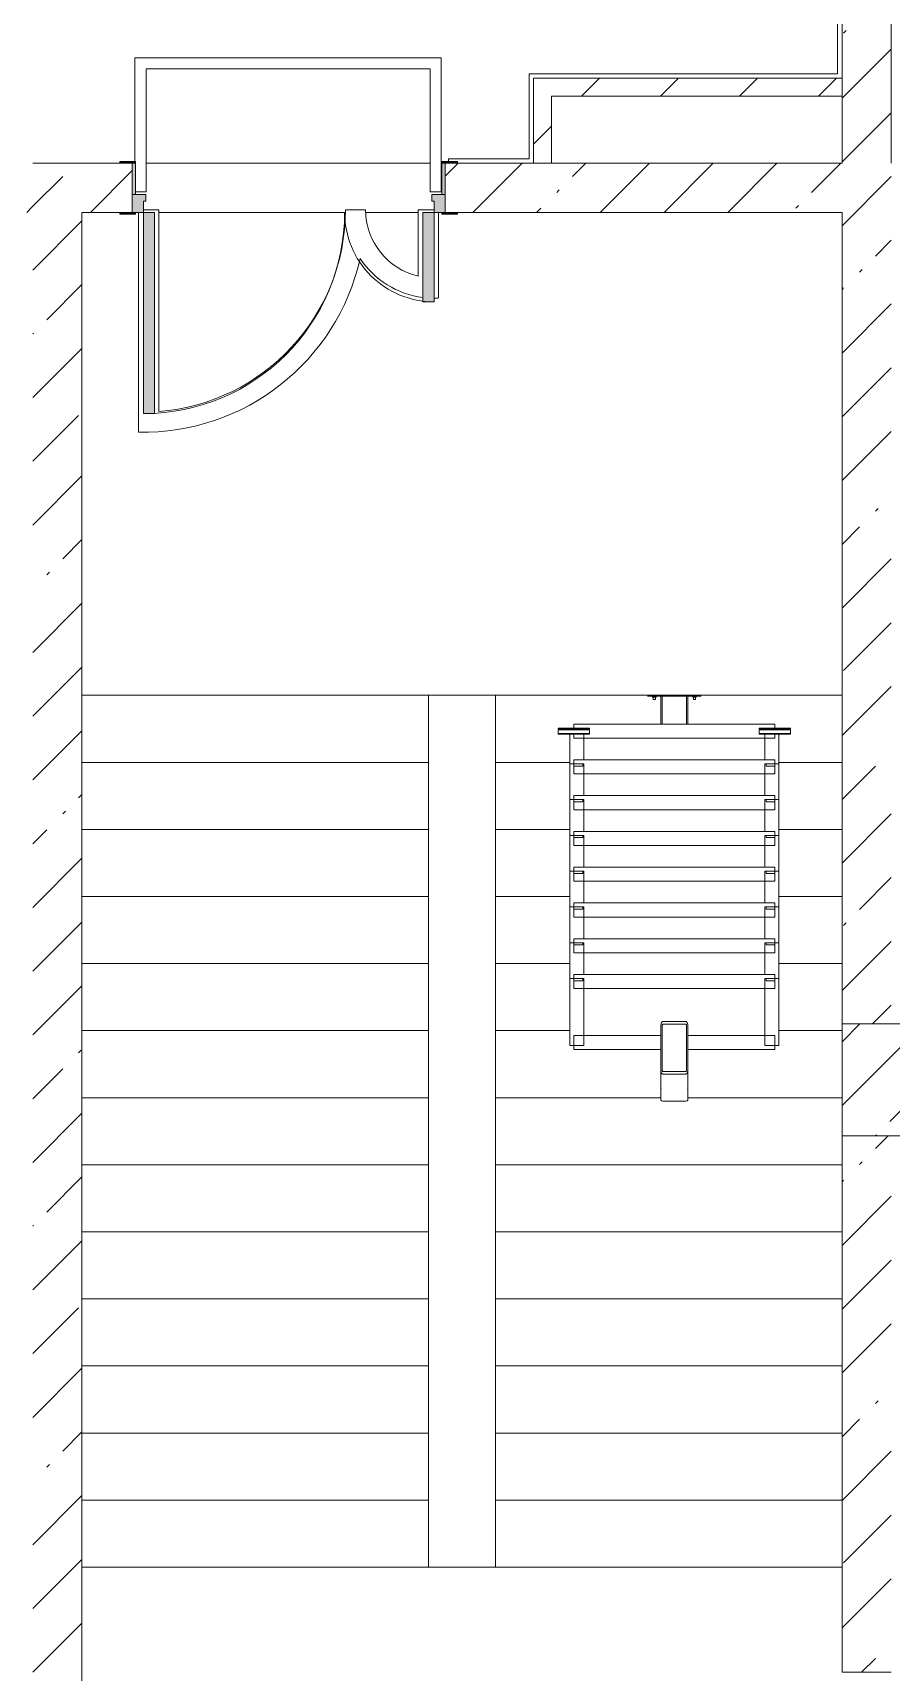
# Model space of a CAD drawing. Header units: millimetres. Extents: x 81469 to 279813, y -8553 to 29000.
# Drawn here: x 224663 to 228503, y 1150 to 8484 of the extents above; entities that cross this region are included whole.
import ezdxf

# ---------------------------------------------------------------- set-up
doc = ezdxf.new("R2010")
doc.units = ezdxf.units.MM
doc.linetypes.add('200_ШТРИХ__ш1_п0_6_', pattern=[800, 500, -300])
for name, color, linetype, lineweight in [('A-DETL-MBND-1', 7, '200_ШТРИХ__ш1_п0_6_', 9), ('A-GENM-1', 7, 'Continuous', 5), ('A-WALL', 7, 'Continuous', 9), ('I-WALL-21', 7, 'Continuous', 5), ('S-COLS-1', 7, 'Continuous', 5), ('S-STRS-2', 7, 'Continuous', 5)]:
    doc.layers.add(name, color=color, linetype=linetype, lineweight=lineweight)
for name, color, linetype, lineweight, true_color in [('A-DOOR-4', 7, 'Continuous', 5, 0xe2e2e2), ('A-DOOR-5', 7, 'Continuous', 5, 0xaaaaaa), ('A-DOOR-FRAM-2', 7, 'Continuous', 5, 0xe2e2e2), ('A-DOOR-FRAM-4', 7, 'Continuous', 5, 0xaaaaaa), ('A-FLOR-2', 7, 'Continuous', 5, 0xaaaaaa)]:
    doc.layers.add(name, color=color, linetype=linetype, lineweight=lineweight, true_color=true_color)
pattern_1 = [(45, (152802.76, 0), (-285.1231, 285.1231), []), (45, (153087.9, 0), (-285.1231, 285.1231), [504.031, -100.806, 16.764, -84.042])]
pattern_2 = [(45, (152802.76, 0), (-176.7767, 176.7767), [])]

# ---------------------------------------------------------------- blocks, each defined once
blk = doc.blocks.new('BSC_Колонна _Прямоугольная - 500х500-V98-3_4_3_птичка')
at = {"layer": 'S-COLS-1'}
h = blk.add_hatch(dxfattribs=at)
h.set_pattern_fill('FP_56', color=256, style=0, pattern_type=2)
h.set_pattern_definition([(45, (-75730, -3800), (-285.1231, 285.1231), []), (45, (-75444.88, -3800), (-285.1231, 285.1231), [504.031, -100.806, 16.764, -84.042])])
h.paths.add_polyline_path([(-250, -250), (250, -250), (250, 250), (-250, 250), (-250, -98.8)])
for p, q in [((250, 250), (-250, 250)), ((-250, 250), (-250, -250)), ((250, -250), (250, 250)), ((-250, -250), (250, -250))]:
    blk.add_line(p, q, dxfattribs=at)
blk = doc.blocks.new('110_Дверь_СКБ_2Ст - Д-1 Лестничная клетка EIS60-24319353-3_4_3_птичка')
at = {"layer": 'A-DOOR-4'}
for points in [[(612.5, 1010), (612.5, 110), (662.5, 110), (662.5, 1010)], [(-631.1, 510), (-637.5, 510), (-637.5, 110), (-587.5, 110), (-587.5, 510)], [(712.5, 30), (697.5, 30), (697.5, -110), (712.5, -110)]]:
    blk.add_hatch(color=256, dxfattribs=at).paths.add_polyline_path(points)
h = blk.add_hatch(color=256, dxfattribs=at)
h.paths.add_polyline_path([(662.5, 110), (662.5, 60), (652.5, 60), (652.5, 30), (712.5, 30), (712.5, 110)])
h.paths.add_polyline_path([(-637.5, 110), (-687.5, 110), (-687.5, 30), (-627.5, 30), (-631.1, 60), (-637.5, 60)])
at = {"layer": 'A-DOOR-FRAM-2'}
for points in [[(-742.5, 118), (-742.5, 110), (-672.5, 110), (-672.5, 118)], [(697.5, 118), (697.5, 110), (767.5, 110), (767.5, 118)], [(-672.5, 30), (-687.5, 30), (-687.5, -110), (-672.5, -110)], [(-672.5, -110), (-742.5, -110), (-742.5, -118), (-672.5, -118)], [(697.5, -110), (697.5, -118), (767.5, -118), (767.5, -110)]]:
    blk.add_hatch(color=256, dxfattribs=at).paths.add_polyline_path(points)
at = {"layer": 'A-DOOR-5'}
for p, q in [((662.5, 1010), (612.5, 1010)), ((612.5, 1010), (612.5, 110)), ((662.5, 110), (662.5, 1010)), ((-637.5, 510), (-637.5, 110)), ((-587.5, 510), (-637.5, 510)), ((-587.5, 110), (-587.5, 510)), ((-637.5, 110), (-587.5, 110)), ((612.5, 110), (662.5, 110))]:
    blk.add_line(p, q, dxfattribs=at)
for centre, radius, start, end in [((662.5, 110), 900, 90, 180), ((-637.5, 110), 400, 360, 90)]:
    blk.add_arc(centre, radius, start, end, dxfattribs=at)
at = {"layer": 'A-DOOR-FRAM-4'}
for p, q in [((-672.5, 118), (-742.5, 118)), ((-742.5, 118), (-742.5, 110)), ((-742.5, 110), (-672.5, 110)), ((-637.5, 110), (-687.5, 110)), ((-687.5, 110), (-687.5, 30)), ((-672.5, 110), (-672.5, 118)), ((-637.5, 60), (-637.5, 110)), ((662.5, 110), (662.5, 60)), ((712.5, 110), (662.5, 110)), ((767.5, 118), (697.5, 118)), ((697.5, 118), (697.5, 110)), ((697.5, 110), (767.5, 110)), ((712.5, 30), (712.5, 110)), ((767.5, 110), (767.5, 118)), ((-687.5, 30), (-627.5, 30)), ((-672.5, 30), (-687.5, 30)), ((-687.5, 30), (-687.5, -110)), ((-672.5, -110), (-672.5, 30)), ((-627.5, 60), (-637.5, 60)), ((-627.5, 30), (-627.5, 60)), ((662.5, 60), (652.5, 60)), ((652.5, 60), (652.5, 30)), ((652.5, 30), (712.5, 30)), ((712.5, 30), (697.5, 30)), ((697.5, 30), (697.5, -110)), ((712.5, -110), (712.5, 30)), ((-672.5, -110), (-742.5, -110)), ((-742.5, -110), (-742.5, -118)), ((-742.5, -118), (-672.5, -118)), ((-687.5, -110), (-672.5, -110)), ((-672.5, -118), (-672.5, -110)), ((697.5, -110), (712.5, -110)), ((767.5, -110), (697.5, -110)), ((697.5, -110), (697.5, -118)), ((697.5, -118), (767.5, -118)), ((767.5, -118), (767.5, -110))]:
    blk.add_line(p, q, dxfattribs=at)
blk = doc.blocks.new('Анкер клиновой - Анкер клиновой МКТ В 10-10-16_85-V162-3_4_3_птичка')
at = {"layer": 'A-DETL-MBND-1'}
for p, q in [((74812, 5515.8), (74812, 5511.8)), ((74812, 5511.8), (74828, 5511.8)), ((74828, 5511.8), (74812, 5511.8)), ((74815, 5515.8), (74815, 5501.8)), ((74815, 5501.8), (74825, 5501.8)), ((74825, 5501.8), (74815, 5501.8)), ((74825, 5501.8), (74825, 5515.8)), ((74828, 5511.8), (74828, 5515.8))]:
    blk.add_line(p, q, dxfattribs=at)
blk = doc.blocks.new('ОМ_Полоса_Трапеция прямоугольная_Прокат_ГОСТ 103-2006 - ОМ_Полоса_Трапеция прямоугольная_Прокат_ГОСТ 103-2006-V163-3_4_3_птичка')
at = {"layer": 'A-GENM-1'}
for p, q in [((74280, 4243.3), (74280, 4253.3)), ((74280, 4253.3), (74320, 4253.3)), ((74320, 4243.3), (74280, 4243.3)), ((74320, 4253.3), (74320, 4243.3))]:
    blk.add_line(p, q, dxfattribs=at)
blk = doc.blocks.new('ОМ_Полоса_Трапеция прямоугольная_Прокат_ГОСТ 103-2006 - ОМ_Полоса_Трапеция прямоугольная_Прокат_ГОСТ 103-2006-V164-3_4_3_птичка')
at = {"layer": 'A-GENM-1'}
for p, q in [((74320, 4893.3), (74280, 4893.3)), ((74280, 4893.3), (74280, 4883.3)), ((74280, 4883.3), (74320, 4883.3)), ((74320, 4883.3), (74320, 4893.3))]:
    blk.add_line(p, q, dxfattribs=at)
blk = doc.blocks.new('ОМ_Полоса_Трапеция прямоугольная_Прокат_ГОСТ 103-2006 - ОМ_Полоса_Трапеция прямоугольная_Прокат_ГОСТ 103-2006-V165-3_4_3_птичка')
at = {"layer": 'A-GENM-1'}
for p, q in [((74320, 5053.3), (74280, 5053.3)), ((74280, 5053.3), (74280, 5043.3)), ((74280, 5043.3), (74320, 5043.3)), ((74320, 5043.3), (74320, 5053.3))]:
    blk.add_line(p, q, dxfattribs=at)
blk = doc.blocks.new('ОМ_Полоса_Трапеция прямоугольная_Прокат_ГОСТ 103-2006 - ОМ_Полоса_Трапеция прямоугольная_Прокат_ГОСТ 103-2006-V166-3_4_3_птичка')
at = {"layer": 'A-GENM-1'}
for p, q in [((74320, 5213.3), (74280, 5213.3)), ((74280, 5213.3), (74280, 5203.3)), ((74320, 5203.3), (74320, 5213.3)), ((74280, 5203.3), (74320, 5203.3))]:
    blk.add_line(p, q, dxfattribs=at)
blk = doc.blocks.new('ОМ_Полоса_Прокат_ГОСТ 103-2006 - ОМ_Полоса_Прокат_ГОСТ 103-2006-V167-3_4_3_птичка')
at = {"layer": 'A-GENM-1'}
for p, q in [((74350, 5373.3), (74210, 5373.3)), ((74210, 5373.3), (74210, 5370.3)), ((74210, 5370.3), (74350, 5370.3)), ((74350, 5370.3), (74350, 5373.3))]:
    blk.add_line(p, q, dxfattribs=at)
blk = doc.blocks.new('ОМ_Полоса_Прокат_ГОСТ 103-2006 - ОМ_Полоса_Прокат_ГОСТ 103-2006-V168-3_4_3_птичка')
at = {"layer": 'A-GENM-1'}
for p, q in [((74210, 5365.9), (74350, 5365.9)), ((74210, 5349), (74210, 5365.9)), ((74350, 5365.9), (74350, 5349)), ((74350, 5349), (74210, 5349)), ((74210, 5349), (74210, 5345.6)), ((74210, 5345.6), (74350, 5345.6)), ((74350, 5345.6), (74350, 5349))]:
    blk.add_line(p, q, dxfattribs=at)
blk = doc.blocks.new('ОМ_Полоса_Трапеция прямоугольная_Прокат_ГОСТ 103-2006 - ОМ_Полоса_Трапеция прямоугольная_Прокат_ГОСТ 103-2006-V169-3_4_3_птичка')
at = {"layer": 'A-GENM-1'}
for p, q in [((75140, 4243.3), (75140, 4253.3)), ((75140, 4253.3), (75180, 4253.3)), ((75180, 4243.3), (75140, 4243.3)), ((75180, 4253.3), (75180, 4243.3))]:
    blk.add_line(p, q, dxfattribs=at)
blk = doc.blocks.new('ОМ_Полоса_Трапеция прямоугольная_Прокат_ГОСТ 103-2006 - ОМ_Полоса_Трапеция прямоугольная_Прокат_ГОСТ 103-2006-V170-3_4_3_птичка')
at = {"layer": 'A-GENM-1'}
for p, q in [((75140, 4893.3), (75140, 4883.3)), ((75180, 4893.3), (75140, 4893.3)), ((75140, 4883.3), (75180, 4883.3)), ((75180, 4883.3), (75180, 4893.3))]:
    blk.add_line(p, q, dxfattribs=at)
blk = doc.blocks.new('ОМ_Полоса_Трапеция прямоугольная_Прокат_ГОСТ 103-2006 - ОМ_Полоса_Трапеция прямоугольная_Прокат_ГОСТ 103-2006-V171-3_4_3_птичка')
at = {"layer": 'A-GENM-1'}
for p, q in [((75140, 5053.3), (75140, 5043.3)), ((75180, 5053.3), (75140, 5053.3)), ((75140, 5043.3), (75180, 5043.3)), ((75180, 5043.3), (75180, 5053.3))]:
    blk.add_line(p, q, dxfattribs=at)
blk = doc.blocks.new('ОМ_Полоса_Трапеция прямоугольная_Прокат_ГОСТ 103-2006 - ОМ_Полоса_Трапеция прямоугольная_Прокат_ГОСТ 103-2006-V172-3_4_3_птичка')
at = {"layer": 'A-GENM-1'}
for p, q in [((75140, 5213.3), (75140, 5203.3)), ((75180, 5213.3), (75140, 5213.3)), ((75180, 5203.3), (75180, 5213.3)), ((75140, 5203.3), (75180, 5203.3))]:
    blk.add_line(p, q, dxfattribs=at)
blk = doc.blocks.new('ОМ_Полоса_Прокат_ГОСТ 103-2006 - ОМ_Полоса_Прокат_ГОСТ 103-2006-V173-3_4_3_птичка')
at = {"layer": 'A-GENM-1'}
for p, q in [((75110, 5373.3), (75110, 5370.3)), ((75250, 5373.3), (75110, 5373.3)), ((75110, 5370.3), (75250, 5370.3)), ((75250, 5370.3), (75250, 5373.3))]:
    blk.add_line(p, q, dxfattribs=at)
blk = doc.blocks.new('ОМ_Полоса_Прокат_ГОСТ 103-2006 - ОМ_Полоса_Прокат_ГОСТ 103-2006-V174-3_4_3_птичка')
at = {"layer": 'A-GENM-1'}
for p, q in [((75110, 5365.9), (75250, 5365.9)), ((75110, 5349), (75110, 5365.9)), ((75250, 5365.9), (75250, 5349)), ((75110, 5349), (75110, 5345.6)), ((75250, 5349), (75110, 5349)), ((75110, 5345.6), (75250, 5345.6)), ((75250, 5345.6), (75250, 5349))]:
    blk.add_line(p, q, dxfattribs=at)
blk = doc.blocks.new('ОМ_Труба_ГОСТ 8639-82 - ОМ_Труба_ГОСТ 8639-82-V175-3_4_3_птичка')
at = {"layer": 'A-GENM-1'}
for p, q in [((74670, 3843.3), (74670, 4043.4)), ((74676, 4043.4), (74676, 3843.3)), ((74679, 4061), (74781, 4061)), ((74781, 4049.3), (74679, 4049.3)), ((74784, 3843.3), (74784, 4043.4)), ((74790, 4043.4), (74790, 3843.3)), ((74670, 3843.3), (74670, 3709.3)), ((74679, 3837.4), (74781, 3837.4)), ((74781, 3825.6), (74679, 3825.6)), ((74790, 3709.3), (74790, 3843.3)), ((74781, 3704.7), (74679, 3704.7))]:
    blk.add_line(p, q, dxfattribs=at)
at = {"layer": 'A-GENM-1', "flags": 128}
for points in [[(74670, 4043.4), (74670.2, 4046.8), (74670.7, 4050.1), (74671.5, 4053.2), (74672.6, 4055.9), (74674, 4058.1), (74675.6, 4059.7), (74677.2, 4060.7), (74679, 4061)], [(74679, 4049.3), (74678.4, 4049.1), (74677.9, 4048.8), (74677.3, 4048.3), (74676.9, 4047.5), (74676.5, 4046.6), (74676.2, 4045.6), (74676.1, 4044.5), (74676, 4043.4)], [(74781, 4061), (74782.8, 4060.7), (74784.4, 4059.7), (74786, 4058.1), (74787.4, 4055.9), (74788.5, 4053.2), (74789.3, 4050.1), (74789.8, 4046.8), (74790, 4043.4)], [(74784, 4043.4), (74783.9, 4044.5), (74783.8, 4045.6), (74783.5, 4046.6), (74783.1, 4047.5), (74782.7, 4048.3), (74782.1, 4048.8), (74781.6, 4049.1), (74781, 4049.3)], [(74679, 3825.6), (74677.2, 3826), (74675.6, 3827), (74674, 3828.6), (74672.6, 3830.8), (74671.5, 3833.5), (74670.7, 3836.5), (74670.2, 3839.9), (74670, 3843.3)], [(74676, 3843.3), (74676.1, 3842.1), (74676.2, 3841), (74676.5, 3840), (74676.9, 3839.1), (74677.3, 3838.4), (74677.9, 3837.9), (74678.4, 3837.5), (74679, 3837.4)], [(74790, 3843.3), (74789.8, 3839.9), (74789.3, 3836.5), (74788.5, 3833.5), (74787.4, 3830.8), (74786, 3828.6), (74784.4, 3827), (74782.8, 3826), (74781, 3825.6)], [(74781, 3837.4), (74781.6, 3837.5), (74782.1, 3837.9), (74782.7, 3838.4), (74783.1, 3839.1), (74783.5, 3840), (74783.8, 3841), (74783.9, 3842.1), (74784, 3843.3)]]:
    blk.add_lwpolyline(points, dxfattribs=at)
at = {"layer": 'A-GENM-1'}
for centre, start_param, end_param in [((74679, 3761.3), 2.617994, 3.141593), ((74781, 3761.3), 0, 0.523599), ((74679, 3709.3), 3.141593, 4.712389), ((74781, 3709.3), 4.712389, 6.283185)]:
    blk.add_ellipse(centre, major_axis=(9, 0), ratio=0.509802, start_param=start_param, end_param=end_param, dxfattribs=at)
blk = doc.blocks.new('ОМ_Уголок_ГОСТ 8509-93 - ОМ_Уголок_ГОСТ 8509-93-V176-3_4_3_птичка')
at = {"layer": 'A-GENM-1'}
for p, q in [((0, 45.2), (0, -17.8)), ((390, 45.2), (0, 45.2)), ((900, 45.2), (510, 45.2)), ((900, -17.8), (900, 45.2)), ((0, -17.8), (390, -17.8)), ((510, -17.8), (900, -17.8))]:
    blk.add_line(p, q, dxfattribs=at)
blk = doc.blocks.new('ОМ_Уголок_ГОСТ 8509-93 - ОМ_Уголок_ГОСТ 8509-93-V177-3_4_3_птичка')
at = {"layer": 'A-GENM-1'}
for p, q in [((0, 45.2), (0, -17.8)), ((900, 45.2), (0, 45.2)), ((900, -17.8), (900, 45.2)), ((0, -17.8), (900, -17.8))]:
    blk.add_line(p, q, dxfattribs=at)
blk = doc.blocks.new('ОМ_Уголок_ГОСТ 8509-93 - ОМ_Уголок_ГОСТ 8509-93-V178-3_4_3_птичка')
at = {"layer": 'A-GENM-1'}
for p, q in [((0, 45.2), (0, -17.8)), ((300, 45.2), (0, 45.2)), ((300, -17.8), (300, 45.2)), ((0, -17.8), (300, -17.8))]:
    blk.add_line(p, q, dxfattribs=at)
blk = doc.blocks.new('ОМ_Уголок_ГОСТ 8509-93 - ОМ_Уголок_ГОСТ 8509-93-V179-3_4_3_птичка')
at = {"layer": 'A-GENM-1'}
for p, q in [((0, 45.2), (0, -17.8)), ((142.2, 45.2), (0, 45.2)), ((0, -17.8), (160, -17.8))]:
    blk.add_line(p, q, dxfattribs=at)
blk = doc.blocks.new('ОМ_Уголок_ГОСТ 8509-93 - ОМ_Уголок_ГОСТ 8509-93-V180-3_4_3_птичка')
at = {"layer": 'A-GENM-1'}
for p, q in [((300, 45.2), (157.8, 45.2)), ((300, -17.8), (300, 45.2)), ((140, -17.8), (300, -17.8))]:
    blk.add_line(p, q, dxfattribs=at)
blk = doc.blocks.new('ОМ_Уголок_ГОСТ 8509-93 - ОМ_Уголок_ГОСТ 8509-93-V181-3_4_3_птичка')
at = {"layer": 'A-GENM-1'}
for p, q in [((0, 45.2), (0, 27.8)), ((900, 45.2), (0, 45.2)), ((0, 7.4), (0, -17.8)), ((900, 27.8), (900, 45.2)), ((900, -17.8), (900, 7.4)), ((0, -17.8), (900, -17.8))]:
    blk.add_line(p, q, dxfattribs=at)
blk = doc.blocks.new('ОМ_Уголок_ГОСТ 8509-93 - ОМ_Уголок_ГОСТ 8509-93-V182-3_4_3_птичка')
at = {"layer": 'A-GENM-1'}
for p, q in [((0, 45.2), (0, -17.8)), ((7.4, 45.2), (0, 45.2)), ((142.2, 45.2), (27.8, 45.2)), ((0, -17.8), (7.4, -17.8)), ((27.8, -17.8), (160, -17.8))]:
    blk.add_line(p, q, dxfattribs=at)
blk = doc.blocks.new('ОМ_Уголок_ГОСТ 8509-93 - ОМ_Уголок_ГОСТ 8509-93-V183-3_4_3_птичка')
at = {"layer": 'A-GENM-1'}
for p, q in [((272.2, 45.2), (157.8, 45.2)), ((300, 45.2), (292.6, 45.2)), ((300, -17.8), (300, 45.2)), ((140, -17.8), (272.2, -17.8)), ((292.6, -17.8), (300, -17.8))]:
    blk.add_line(p, q, dxfattribs=at)
blk = doc.blocks.new('ОМ_Труба_ГОСТ 8639-82 - ОМ_Труба_ГОСТ 8639-82-V184-3_4_3_птичка')
at = {"layer": 'A-DETL-MBND-1'}
for p, q in [((74670, 5515.8), (74670, 5391.1)), ((74676, 5391.1), (74676, 5515.8)), ((74784, 5391.1), (74784, 5515.8)), ((74790, 5391.1), (74790, 5515.8))]:
    blk.add_line(p, q, dxfattribs=at)
blk = doc.blocks.new('ОМ_Уголок_ГОСТ 8510-86 - ОМ_Уголок_ГОСТ 8510-86-V185-3_4_3_птичка')
at = {"layer": 'A-DETL-MBND-1'}
blk.add_line((0, 0), (240, 0), dxfattribs=at)

msp = doc.modelspace()

# ---------------------------------------------------------------- hatches: boundary and pattern name
at = {"layer": 'I-WALL-21'}
h = msp.add_hatch(dxfattribs=at)
h.set_pattern_fill('FP_64', color=256, style=0, pattern_type=2)
h.set_pattern_definition(pattern_1)
h.paths.add_polyline_path([(228315.7, 7900), (228502.8, 7900), (228502.8, 9179), (228282.8, 9179), (228282.8, 7900)])
h.paths.add_polyline_path([(228282.8, 10619), (228502.8, 10619), (228502.8, 10900), (228282.8, 10900)])
h = msp.add_hatch(dxfattribs=at)
h.set_pattern_fill('FP_69', color=256, style=0, pattern_type=2)
h.set_pattern_definition(pattern_2)
h.paths.add_polyline_path([(226982.8, 7900), (226982.8, 8280), (226902.8, 8280), (226902.8, 7900)])
h = msp.add_hatch(dxfattribs=at)
h.set_pattern_fill('FP_69', color=256, style=0, pattern_type=2)
h.set_pattern_definition(pattern_2)
h.paths.add_polyline_path([(228282.8, 8200), (228282.8, 8280), (226982.8, 8280), (226982.8, 8200)])
h = msp.add_hatch(dxfattribs=at)
h.set_pattern_fill('FP_64', color=256, style=0, pattern_type=2)
h.set_pattern_definition(pattern_1)
h.paths.add_polyline_path([(223482.8, 7680), (223512.8, 7680), (223512.8, 7900), (222162.8, 7900), (222162.8, 7680), (223222.8, 7680)])
h.paths.add_polyline_path([(224462.8, 7680), (224662.8, 7680), (224662.8, 7900), (224462.8, 7900), (224462.8, 7750.3)])
h.paths.add_polyline_path([(219692.8, 7680), (221062.8, 7680), (221062.8, 7900), (219662.8, 7900), (219662.8, 7680)])
h = msp.add_hatch(dxfattribs=at)
h.set_pattern_fill('FP_64', color=256, style=0, pattern_type=2)
h.set_pattern_definition(pattern_1)
h.paths.add_polyline_path([(226562.8, 7680), (228282.8, 7680), (228282.8, 7900), (226507.8, 7900), (226507.8, 7680)])
h.paths.add_polyline_path([(225052.8, 7680), (225107.8, 7680), (225107.8, 7900), (224662.8, 7900), (224662.8, 7680), (224882.8, 7680)])
h = msp.add_hatch(dxfattribs=at)
h.set_pattern_fill('FP_64', color=256, style=0, pattern_type=2)
h.set_pattern_definition(pattern_1)
h.paths.add_polyline_path([(228315.7, 120), (228502.8, 120), (228502.8, 350), (228282.8, 350), (228282.8, 120)])
h.paths.add_polyline_path([(228315.7, 1150), (228502.8, 1150), (228502.8, 3550), (228282.8, 3550), (228282.8, 1150)])
h.paths.add_polyline_path([(228282.8, 4050), (228502.8, 4050), (228502.8, 7900), (228282.8, 7900), (228282.8, 4279.6)])
h = msp.add_hatch(dxfattribs=at)
h.set_pattern_fill('FP_64', color=256, style=0, pattern_type=2)
h.set_pattern_definition(pattern_1)
h.paths.add_polyline_path([(224662.8, 120), (224882.8, 120), (224882.8, 7680), (224662.8, 7680), (224662.8, 1965.8)])

# ---------------------------------------------------------------- linework, layer by layer
at = {"layer": 'A-DETL-MBND-1'}
msp.add_line((228282.8, 535), (228282.8, 1150), dxfattribs=at)
at = {"layer": 'A-FLOR-2'}
for p, q in [((228262.8, 9226.6), (228262.8, 8300)), ((226489.7, 8371.9), (225119.7, 8371.9)), ((225119.7, 8371.9), (225119.7, 7908)), ((226489.7, 7771.9), (226489.7, 8371.9)), ((225169.7, 7771.9), (225169.7, 8321.9)), ((225169.7, 8321.9), (226439.7, 8321.9)), ((226439.7, 8321.9), (226439.7, 7771.9)), ((226882.8, 7920), (226882.8, 8300)), ((226882.8, 8300), (228262.8, 8300)), ((226522.8, 7908), (226522.8, 7920)), ((226522.8, 7920), (226882.8, 7920)), ((225122.8, 7771.9), (225169.7, 7771.9)), ((226439.7, 7771.9), (226489.7, 7771.9)), ((225136.3, 7680), (225136.3, 6697.1)), ((225226.3, 7691.9), (225157.8, 7691.9)), ((225226.3, 6789.7), (225226.3, 7691.9)), ((225226.3, 7680), (226060.6, 7680)), ((226151.3, 7691.9), (226061.3, 7691.9)), ((226152.4, 7680), (226387.4, 7680)), ((226457.8, 7691.9), (226387.4, 7691.9)), ((226387.4, 7691.9), (226387.4, 7394.8)), ((226477.4, 7297.5), (226477.4, 7680))]:
    msp.add_line(p, q, dxfattribs=at)
for centre, radius, start, end in [((225156.3, 7691.9), 905, 274.43687, 360), ((226456.3, 7691.9), 305, 180, 256.9573), ((225156.3, 7691.9), 995, 268.8489, 347.32946), ((226456.3, 7691.9), 395, 213.54048, 262.94436), ((226456.3, 7691.9), 395, 270.21425, 273.07201)]:
    msp.add_arc(centre, radius, start, end, dxfattribs=at)
at = {"layer": 'A-WALL'}
for p, q in [((228282.8, 8200), (228282.8, 8280)), ((226902.8, 7900), (226982.8, 7900))]:
    msp.add_line(p, q, dxfattribs=at)
at = {"layer": 'I-WALL-21'}
for p, q in [((228502.8, 10900), (228502.8, 7900)), ((228282.8, 9226.6), (228282.8, 8280)), ((226902.8, 8280), (226902.8, 7900)), ((228282.8, 8280), (226902.8, 8280)), ((226982.8, 7900), (226982.8, 8200)), ((226982.8, 8200), (228282.8, 8200)), ((228282.8, 8200), (228282.8, 7900)), ((225052.8, 7900), (224662.8, 7900)), ((225169.7, 7900), (226439.7, 7900)), ((226902.8, 7900), (226562.8, 7900)), ((228282.8, 7900), (226982.8, 7900)), ((224882.8, 120), (224882.8, 7680)), ((224882.8, 7680), (225052.8, 7680)), ((226060.6, 7680), (225226.3, 7680)), ((226387.4, 7680), (226152.4, 7680)), ((226562.8, 7680), (228282.8, 7680)), ((228282.8, 7680), (228282.8, 4050)), ((228282.8, 3550), (228282.8, 1150)), ((228282.8, 1150), (228502.8, 1150))]:
    msp.add_line(p, q, dxfattribs=at)
at = {"layer": 'S-STRS-2'}
for p, q in [((226060.6, 7680), (225226.3, 7680)), ((226387.4, 7680), (226152.4, 7680)), ((224882.8, 5520), (226432.8, 5520)), ((224882.8, 5520), (226432.8, 5520)), ((226432.8, 5520), (228282.8, 5520)), ((226432.8, 5220), (226432.8, 5520)), ((226732.8, 5520), (226732.8, 5220)), ((224882.8, 5220), (226432.8, 5220)), ((224882.8, 5220), (226432.8, 5220)), ((226432.8, 4920), (226432.8, 5220)), ((226732.8, 5220), (226732.8, 4920)), ((227065, 5220), (226732.8, 5220)), ((227065, 5220), (226732.8, 5220)), ((228282.8, 5220), (228000.6, 5220)), ((228282.8, 5220), (228000.6, 5220)), ((224882.8, 4920), (226432.8, 4920)), ((224882.8, 4920), (226432.8, 4920)), ((226432.8, 4620), (226432.8, 4920)), ((226732.8, 4920), (226732.8, 4620)), ((227065, 4920), (226732.8, 4920)), ((227065, 4920), (226732.8, 4920)), ((228282.8, 4920), (228000.6, 4920)), ((228282.8, 4920), (228000.6, 4920)), ((224882.8, 4620), (226432.8, 4620)), ((224882.8, 4620), (226432.8, 4620)), ((226432.8, 4320), (226432.8, 4620)), ((226732.8, 4620), (226732.8, 4320)), ((227065, 4620), (226732.8, 4620)), ((227065, 4620), (226732.8, 4620)), ((228282.8, 4620), (228000.6, 4620)), ((228282.8, 4620), (228000.6, 4620)), ((224882.8, 4320), (226432.8, 4320)), ((224882.8, 4320), (226432.8, 4320)), ((226432.8, 4020), (226432.8, 4320)), ((226732.8, 4320), (226732.8, 4020)), ((227065, 4320), (226732.8, 4320)), ((227065, 4320), (226732.8, 4320)), ((228282.8, 4320), (228000.6, 4320)), ((228282.8, 4320), (228000.6, 4320)), ((224882.8, 4020), (226432.8, 4020)), ((224882.8, 4020), (226432.8, 4020)), ((226432.8, 3720), (226432.8, 4020)), ((226732.8, 4020), (226732.8, 3720)), ((227065, 4020), (226732.8, 4020)), ((227065, 4020), (226732.8, 4020)), ((228282.8, 4020), (228000.6, 4020)), ((228282.8, 4020), (228000.6, 4020)), ((224882.8, 3720), (226432.8, 3720)), ((224882.8, 3720), (226432.8, 3720)), ((226432.8, 3420), (226432.8, 3720)), ((226732.8, 3720), (226732.8, 3420)), ((227474.1, 3720), (226732.8, 3720)), ((227474.1, 3720), (226732.8, 3720)), ((228282.8, 3720), (227591.4, 3720)), ((228282.8, 3720), (227591.4, 3720)), ((224882.8, 3420), (226432.8, 3420)), ((224882.8, 3420), (226432.8, 3420)), ((226432.8, 3120), (226432.8, 3420)), ((226732.8, 3420), (226732.8, 3120)), ((228282.8, 3420), (226732.8, 3420)), ((228282.8, 3420), (226732.8, 3420)), ((224882.8, 3120), (226432.8, 3120)), ((224882.8, 3120), (226432.8, 3120)), ((226432.8, 2820), (226432.8, 3120)), ((226732.8, 3120), (226732.8, 2820)), ((228282.8, 3120), (226732.8, 3120)), ((228282.8, 3120), (226732.8, 3120)), ((224882.8, 2820), (226432.8, 2820)), ((224882.8, 2820), (226432.8, 2820)), ((226432.8, 2520), (226432.8, 2820)), ((226732.8, 2820), (226732.8, 2520)), ((228282.8, 2820), (226732.8, 2820)), ((228282.8, 2820), (226732.8, 2820)), ((224882.8, 2520), (226432.8, 2520)), ((224882.8, 2520), (226432.8, 2520)), ((226432.8, 2220), (226432.8, 2520)), ((226732.8, 2520), (226732.8, 2220)), ((228282.8, 2520), (226732.8, 2520)), ((228282.8, 2520), (226732.8, 2520)), ((224882.8, 2220), (226432.8, 2220)), ((224882.8, 2220), (226432.8, 2220)), ((226432.8, 1920), (226432.8, 2220)), ((226732.8, 2220), (226732.8, 1920)), ((228282.8, 2220), (226732.8, 2220)), ((228282.8, 2220), (226732.8, 2220)), ((224882.8, 1920), (226432.8, 1920)), ((224882.8, 1920), (226432.8, 1920)), ((226432.8, 1620), (226432.8, 1920)), ((226732.8, 1920), (226732.8, 1620)), ((228282.8, 1920), (226732.8, 1920)), ((228282.8, 1920), (226732.8, 1920)), ((224882.8, 1620), (226432.8, 1620)), ((224882.8, 1620), (226432.8, 1620)), ((226732.8, 1620), (226432.8, 1620)), ((228282.8, 1620), (226732.8, 1620)), ((228282.8, 1620), (226732.8, 1620))]:
    msp.add_line(p, q, dxfattribs=at)

# ---------------------------------------------------------------- block references
at = {"layer": 'A-DETL-MBND-1', "extrusion": (0, 0, -1)}
msp.add_blockref('ОМ_Уголок_ГОСТ 8510-86 - ОМ_Уголок_ГОСТ 8510-86-V185-3_4_3_птичка', (-227652.8, 5515.8), dxfattribs=at)
at = {"layer": 'A-DETL-MBND-1'}
for name, p in [('Анкер клиновой - Анкер клиновой МКТ В 10-10-16_85-V162-3_4_3_птичка', (152622.8, 0)), ('ОМ_Труба_ГОСТ 8639-82 - ОМ_Труба_ГОСТ 8639-82-V184-3_4_3_птичка', (152802.8, 0)), ('Анкер клиновой - Анкер клиновой МКТ В 10-10-16_85-V162-3_4_3_птичка', (152802.8, 0))]:
    msp.add_blockref(name, p, dxfattribs=at)
at = {"layer": 'A-DOOR-5', "rotation": 180}
msp.add_blockref('110_Дверь_СКБ_2Ст - Д-1 Лестничная клетка EIS60-24319353-3_4_3_птичка', (225820.3, 7790), dxfattribs=at)
at = {"layer": 'A-GENM-1'}
for name, p in [('ОМ_Полоса_Прокат_ГОСТ 103-2006 - ОМ_Полоса_Прокат_ГОСТ 103-2006-V167-3_4_3_птичка', (152802.8, 0)), ('ОМ_Полоса_Прокат_ГОСТ 103-2006 - ОМ_Полоса_Прокат_ГОСТ 103-2006-V168-3_4_3_птичка', (152802.8, 0)), ('ОМ_Полоса_Прокат_ГОСТ 103-2006 - ОМ_Полоса_Прокат_ГОСТ 103-2006-V173-3_4_3_птичка', (152802.8, 0)), ('ОМ_Полоса_Прокат_ГОСТ 103-2006 - ОМ_Полоса_Прокат_ГОСТ 103-2006-V174-3_4_3_птичка', (152802.8, 0)), ('ОМ_Полоса_Трапеция прямоугольная_Прокат_ГОСТ 103-2006 - ОМ_Полоса_Трапеция прямоугольная_Прокат_ГОСТ 103-2006-V166-3_4_3_птичка', (152802.8, 0)), ('ОМ_Полоса_Трапеция прямоугольная_Прокат_ГОСТ 103-2006 - ОМ_Полоса_Трапеция прямоугольная_Прокат_ГОСТ 103-2006-V172-3_4_3_птичка', (152802.8, 0)), ('ОМ_Полоса_Трапеция прямоугольная_Прокат_ГОСТ 103-2006 - ОМ_Полоса_Трапеция прямоугольная_Прокат_ГОСТ 103-2006-V165-3_4_3_птичка', (152802.8, 0)), ('ОМ_Полоса_Трапеция прямоугольная_Прокат_ГОСТ 103-2006 - ОМ_Полоса_Трапеция прямоугольная_Прокат_ГОСТ 103-2006-V171-3_4_3_птичка', (152802.8, 0)), ('ОМ_Полоса_Трапеция прямоугольная_Прокат_ГОСТ 103-2006 - ОМ_Полоса_Трапеция прямоугольная_Прокат_ГОСТ 103-2006-V164-3_4_3_птичка', (152802.8, 0)), ('ОМ_Полоса_Трапеция прямоугольная_Прокат_ГОСТ 103-2006 - ОМ_Полоса_Трапеция прямоугольная_Прокат_ГОСТ 103-2006-V170-3_4_3_птичка', (152802.8, 0)), ('ОМ_Полоса_Трапеция прямоугольная_Прокат_ГОСТ 103-2006 - ОМ_Полоса_Трапеция прямоугольная_Прокат_ГОСТ 103-2006-V163-3_4_3_птичка', (152802.8, 480)), ('ОМ_Полоса_Трапеция прямоугольная_Прокат_ГОСТ 103-2006 - ОМ_Полоса_Трапеция прямоугольная_Прокат_ГОСТ 103-2006-V169-3_4_3_птичка', (152802.8, 480)), ('ОМ_Полоса_Трапеция прямоугольная_Прокат_ГОСТ 103-2006 - ОМ_Полоса_Трапеция прямоугольная_Прокат_ГОСТ 103-2006-V163-3_4_3_птичка', (152802.8, 320)), ('ОМ_Полоса_Трапеция прямоугольная_Прокат_ГОСТ 103-2006 - ОМ_Полоса_Трапеция прямоугольная_Прокат_ГОСТ 103-2006-V169-3_4_3_птичка', (152802.8, 320)), ('ОМ_Полоса_Трапеция прямоугольная_Прокат_ГОСТ 103-2006 - ОМ_Полоса_Трапеция прямоугольная_Прокат_ГОСТ 103-2006-V163-3_4_3_птичка', (152802.8, 160)), ('ОМ_Полоса_Трапеция прямоугольная_Прокат_ГОСТ 103-2006 - ОМ_Полоса_Трапеция прямоугольная_Прокат_ГОСТ 103-2006-V169-3_4_3_птичка', (152802.8, 160)), ('ОМ_Полоса_Трапеция прямоугольная_Прокат_ГОСТ 103-2006 - ОМ_Полоса_Трапеция прямоугольная_Прокат_ГОСТ 103-2006-V163-3_4_3_птичка', (152802.8, 0)), ('ОМ_Полоса_Трапеция прямоугольная_Прокат_ГОСТ 103-2006 - ОМ_Полоса_Трапеция прямоугольная_Прокат_ГОСТ 103-2006-V169-3_4_3_птичка', (152802.8, 0)), ('ОМ_Труба_ГОСТ 8639-82 - ОМ_Труба_ГОСТ 8639-82-V175-3_4_3_птичка', (152802.8, 0))]:
    msp.add_blockref(name, p, dxfattribs=at)
at = {"layer": 'A-GENM-1', "extrusion": (0, 0, -1)}
for name, p, rotation in [('ОМ_Уголок_ГОСТ 8509-93 - ОМ_Уголок_ГОСТ 8509-93-V183-3_4_3_птичка', (-227082.8, 5073.3), 90.00000000000087), ('ОМ_Уголок_ГОСТ 8509-93 - ОМ_Уголок_ГОСТ 8509-93-V181-3_4_3_птичка', (-227082.8, 5373.3), 180), ('ОМ_Уголок_ГОСТ 8509-93 - ОМ_Уголок_ГОСТ 8509-93-V182-3_4_3_птичка', (-227982.8, 5373.3), 270.0000000000007), ('ОМ_Уголок_ГОСТ 8509-93 - ОМ_Уголок_ГОСТ 8509-93-V180-3_4_3_птичка', (-227082.8, 4913.3), 90.00000000000087), ('ОМ_Уголок_ГОСТ 8509-93 - ОМ_Уголок_ГОСТ 8509-93-V177-3_4_3_птичка', (-227082.8, 5213.3), 180), ('ОМ_Уголок_ГОСТ 8509-93 - ОМ_Уголок_ГОСТ 8509-93-V179-3_4_3_птичка', (-227982.8, 5213.3), 270.0000000000007), ('ОМ_Уголок_ГОСТ 8509-93 - ОМ_Уголок_ГОСТ 8509-93-V177-3_4_3_птичка', (-227082.8, 5053.3), 180), ('ОМ_Уголок_ГОСТ 8509-93 - ОМ_Уголок_ГОСТ 8509-93-V180-3_4_3_птичка', (-227082.8, 4753.3), 90.00000000000087), ('ОМ_Уголок_ГОСТ 8509-93 - ОМ_Уголок_ГОСТ 8509-93-V179-3_4_3_птичка', (-227982.8, 5053.3), 270.0000000000007), ('ОМ_Уголок_ГОСТ 8509-93 - ОМ_Уголок_ГОСТ 8509-93-V180-3_4_3_птичка', (-227082.8, 4593.3), 90.00000000000087), ('ОМ_Уголок_ГОСТ 8509-93 - ОМ_Уголок_ГОСТ 8509-93-V177-3_4_3_птичка', (-227082.8, 4893.3), 180), ('ОМ_Уголок_ГОСТ 8509-93 - ОМ_Уголок_ГОСТ 8509-93-V179-3_4_3_птичка', (-227982.8, 4893.3), 270.0000000000007), ('ОМ_Уголок_ГОСТ 8509-93 - ОМ_Уголок_ГОСТ 8509-93-V180-3_4_3_птичка', (-227082.8, 4433.3), 90.00000000000087), ('ОМ_Уголок_ГОСТ 8509-93 - ОМ_Уголок_ГОСТ 8509-93-V177-3_4_3_птичка', (-227082.8, 4733.3), 180), ('ОМ_Уголок_ГОСТ 8509-93 - ОМ_Уголок_ГОСТ 8509-93-V179-3_4_3_птичка', (-227982.8, 4733.3), 270.0000000000007), ('ОМ_Уголок_ГОСТ 8509-93 - ОМ_Уголок_ГОСТ 8509-93-V180-3_4_3_птичка', (-227082.8, 4273.3), 90.00000000000087), ('ОМ_Уголок_ГОСТ 8509-93 - ОМ_Уголок_ГОСТ 8509-93-V177-3_4_3_птичка', (-227082.8, 4573.3), 180), ('ОМ_Уголок_ГОСТ 8509-93 - ОМ_Уголок_ГОСТ 8509-93-V179-3_4_3_птичка', (-227982.8, 4573.3), 270.0000000000007), ('ОМ_Уголок_ГОСТ 8509-93 - ОМ_Уголок_ГОСТ 8509-93-V180-3_4_3_птичка', (-227082.8, 4113.3), 90.00000000000087), ('ОМ_Уголок_ГОСТ 8509-93 - ОМ_Уголок_ГОСТ 8509-93-V177-3_4_3_птичка', (-227082.8, 4413.3), 180), ('ОМ_Уголок_ГОСТ 8509-93 - ОМ_Уголок_ГОСТ 8509-93-V179-3_4_3_птичка', (-227982.8, 4413.3), 270.0000000000007), ('ОМ_Уголок_ГОСТ 8509-93 - ОМ_Уголок_ГОСТ 8509-93-V177-3_4_3_птичка', (-227082.8, 4253.3), 180), ('ОМ_Уголок_ГОСТ 8509-93 - ОМ_Уголок_ГОСТ 8509-93-V178-3_4_3_птичка', (-227082.8, 3953.3), 90.00000000000087), ('ОМ_Уголок_ГОСТ 8509-93 - ОМ_Уголок_ГОСТ 8509-93-V178-3_4_3_птичка', (-227982.8, 4253.3), 270.0000000000007)]:
    msp.add_blockref(name, p, dxfattribs=dict(at, rotation=rotation))
msp.add_blockref('ОМ_Уголок_ГОСТ 8509-93 - ОМ_Уголок_ГОСТ 8509-93-V176-3_4_3_птичка', (-227982.8, 3953.3), dxfattribs=at)
at = {"layer": 'S-COLS-1'}
msp.add_blockref('BSC_Колонна _Прямоугольная - 500х500-V98-3_4_3_птичка', (228532.8, 3800), dxfattribs=at)

doc.saveas('drawing.dxf')
